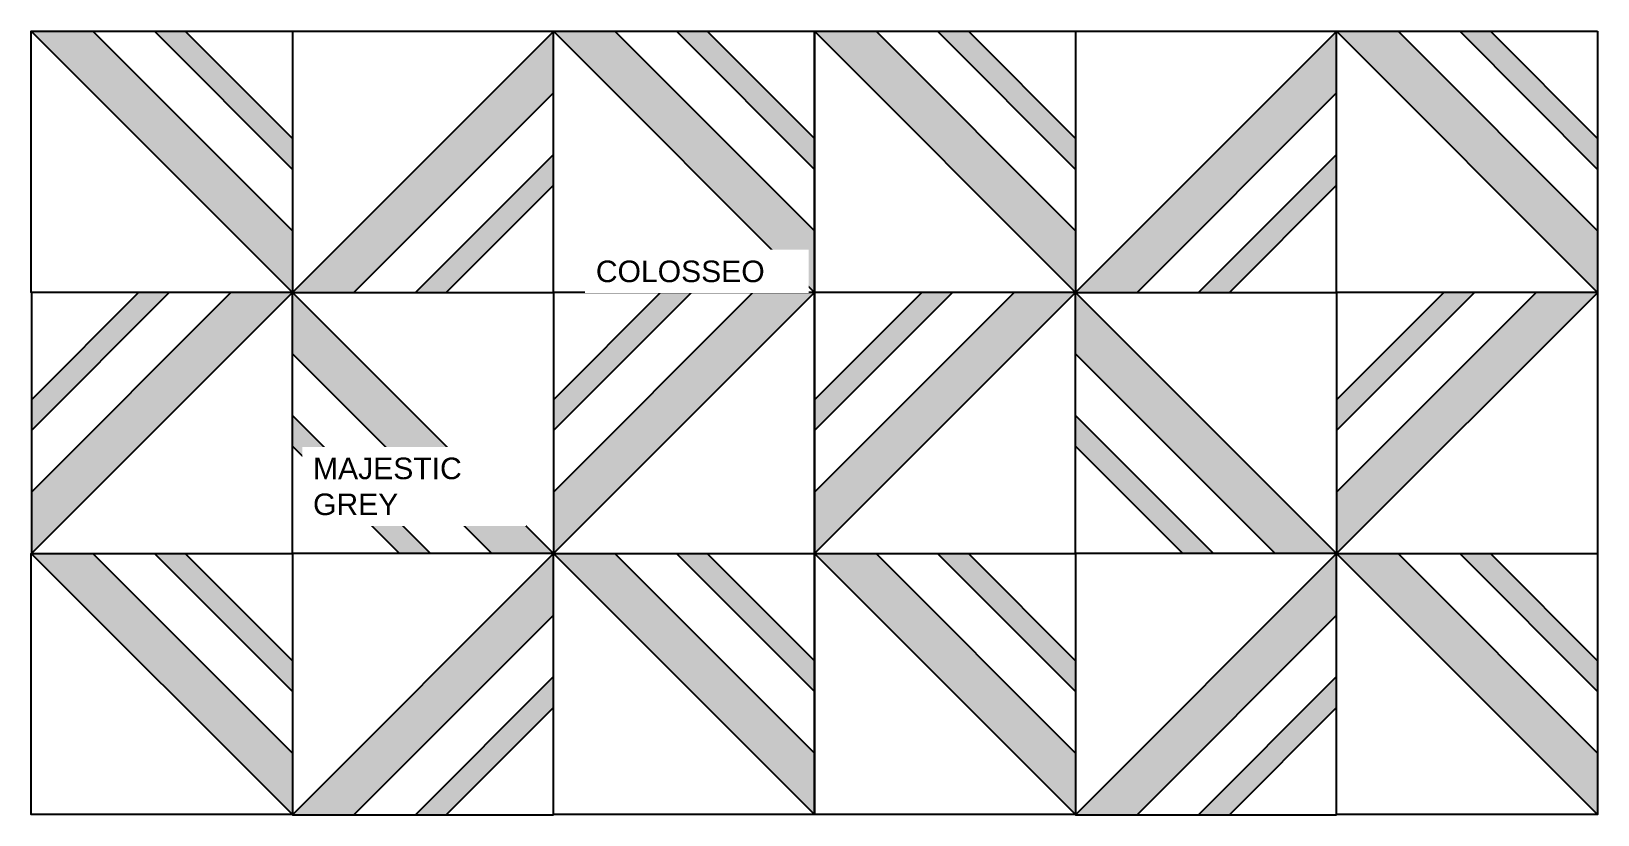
# Model space of a CAD drawing. Header units: inches. Extents: x -109431 to 29005, y -34715 to -1756.
# Drawn here: x -55900.7 to -55756.7, y -18315 to -18243 of the extents above; entities that cross this region are included whole.
import ezdxf

# ---------------------------------------------------------------- set-up
doc = ezdxf.new("R2010")
doc.units = ezdxf.units.IN
doc.header["$LTSCALE"] = 0.05
doc.header["$MEASUREMENT"] = 0
doc.layers.add('Flooring Hatch', color=251, linetype='Continuous')
doc.layers.add('Flooring Layout', color=7, linetype='Continuous')
doc.styles.add('PDF Arial', font='arial.ttf')

# ---------------------------------------------------------------- blocks, each defined once
blk = doc.blocks.new('tile design1')
at = {"layer": 'Flooring Hatch', "ltscale": 50, "true_color": 0x939598}
h = blk.add_hatch(color=252, dxfattribs=at)
h.dxf.hatch_style = 1
h.paths.add_polyline_path([(18394.4, -6752.07), (18388.75, -6752.07), (18369.03, -6771.78), (18369.03, -6777.44)], flags=17)
h.paths.add_polyline_path([(18369.03, -6788.75), (18369.03, -6800.07), (18417.03, -6752.07), (18405.72, -6752.07)])
at = {"layer": 'Flooring Layout', "ltscale": 50, "true_color": 0x939598}
h = blk.add_hatch(dxfattribs=at)
h.set_pattern_fill('AR-SAND', color=252, scale=100000, angle=90)
h.paths.add_polyline_path([(18369.03, -6788.75), (18369.03, -6800.07), (18417.03, -6752.07), (18405.72, -6752.07)])
h.paths.add_polyline_path([(18369.03, -6771.78), (18369.03, -6777.44), (18394.4, -6752.07), (18388.75, -6752.07)], flags=17)
at = {"layer": 'Flooring Layout', "ltscale": 50}
for p, q in [((18369.03, -6800.07), (18417.03, -6752.07)), ((18369.03, -6788.75), (18405.72, -6752.07)), ((18369.03, -6777.44), (18394.4, -6752.07)), ((18369.03, -6771.78), (18388.75, -6752.07))]:
    blk.add_line(p, q, dxfattribs=at)
blk.add_lwpolyline([(18369.03, -6752.07), (18417.03, -6752.07), (18417.03, -6800.07), (18369.03, -6800.07)], close=True, dxfattribs=at)

msp = doc.modelspace()

# ---------------------------------------------------------------- block references
at = {"layer": 'Flooring Hatch', "color": 251, "true_color": 0x636466, "yscale": 0.499834732900888, "zscale": 0.499834732900888}
for p, xscale, rotation in [((-52501.75535, -9061.54045), 0.499834732900888, 270), ((-52477.76328, -27448.49184), -0.499834732900888, 270), ((-52453.77121, -9061.54045), 0.499834732900888, 270), ((-52405.78708, -27448.49184), -0.499834732900888, 270), ((-52381.79501, -9061.54045), 0.499834732900888, 270), ((-59275.58238, -9085.53252), -0.499834732900888, 90), ((-59251.59031, -27472.4839), 0.499834732900888, 90), ((-59227.59825, -9085.53252), -0.499834732900888, 90), ((-59179.61411, -27472.4839), 0.499834732900888, 90), ((-59155.62205, -9085.53252), -0.499834732900888, 90), ((-52501.75535, -9109.52459), 0.499834732900888, 270), ((-52477.76328, -27496.47597), -0.499834732900888, 270), ((-52453.77121, -9109.52459), 0.499834732900888, 270), ((-52429.77915, -9109.52459), 0.499834732900888, 270), ((-52405.78708, -27496.47597), -0.499834732900888, 270), ((-52381.79501, -9109.52459), 0.499834732900888, 270)]:
    msp.add_blockref('tile design1', p, dxfattribs=dict(at, xscale=xscale, rotation=rotation))

# ---------------------------------------------------------------- next in the draw order: texts
at = {"layer": 'Flooring Hatch', "width": 18.5698781, "attachment_point": 4, "style": 'PDF Arial', "bg_fill": 2}
for s, insert, char_height in [('COLOSSEO', (-55848.78396, -18265.08919), 1.979223), ('MAJESTIC GREY', (-55874.77568, -18284.84352), 1.9792233)]:
    msp.add_mtext(s, dxfattribs=dict(at, insert=insert, char_height=char_height))

# ---------------------------------------------------------------- next in the draw order: block references
at = {"layer": 'Flooring Hatch', "color": 251, "true_color": 0x636466, "yscale": 0.499834732900888, "zscale": 0.499834732900888}
for p, xscale, rotation in [((-52429.77915, -9061.54045), 0.499834732900888, 270), ((-59203.60618, -9085.53252), -0.499834732900888, 90)]:
    msp.add_blockref('tile design1', p, dxfattribs=dict(at, xscale=xscale, rotation=rotation))

doc.saveas('drawing.dxf')
